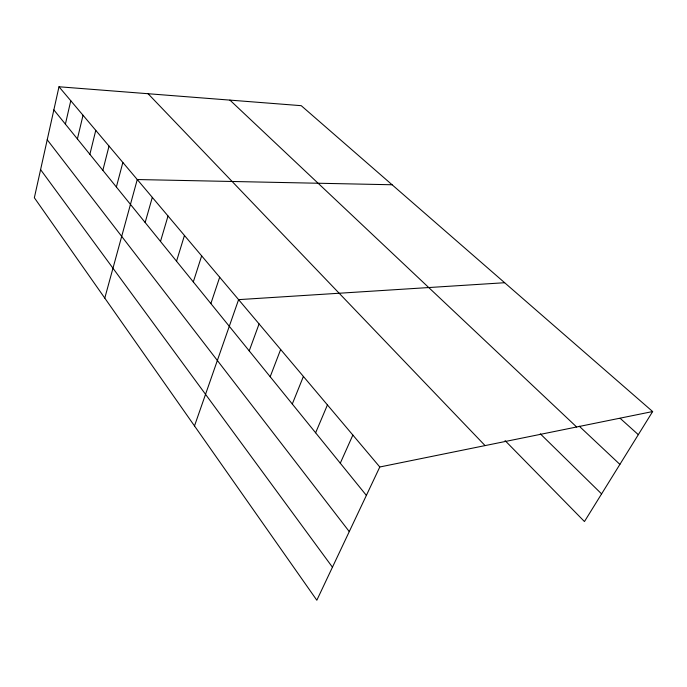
<?xml version="1.0" encoding="UTF-8"?>
<svg xmlns="http://www.w3.org/2000/svg" width="687" height="687" viewBox="0 0 687 687"><rect width="100%" height="100%" fill="white"/><g stroke="black" fill="none" stroke-linecap="round" stroke-linejoin="round"><path stroke-width="1.03" d="M58.988 86.768L34.35 197.753L316.836 600.232L379.799 466.988L652.65 411.547L301.241 105.678L58.988 86.768L379.799 466.988M65.402 124.141L70.77 100.731M77.399 138.937L83.024 115.253M89.877 154.326L95.768 130.35M102.852 170.333L109.027 146.073M116.369 187.01L122.853 162.458M104.785 298.106L137.263 179.539L392.097 184.76M145.155 222.511L152.308 197.367M160.492 241.438L168.023 215.993M176.533 261.223L184.451 235.469M193.305 281.91L201.66 255.856M210.875 303.577L219.685 277.222M194.498 425.94L238.595 299.635L504.644 282.726M249.218 350.877L259.076 323.912M270.189 376.751L280.648 349.477M292.293 404.016L303.405 376.442M315.625 432.793L327.433 404.926M340.28 463.201L352.86 435.06M652.65 411.547L584.457 521.545L505.074 440.607M620.189 418.357L638.317 434.673M579.261 426.198L619.889 464.386M229.93 100.113L576.642 426.996M540.3 433.806L601.589 493.901M148.066 93.715L485.082 445.597M53.852 109.894L366.377 495.396M47.223 139.779L349.271 531.592M40.593 169.637L332.448 567.204"/></g></svg>
